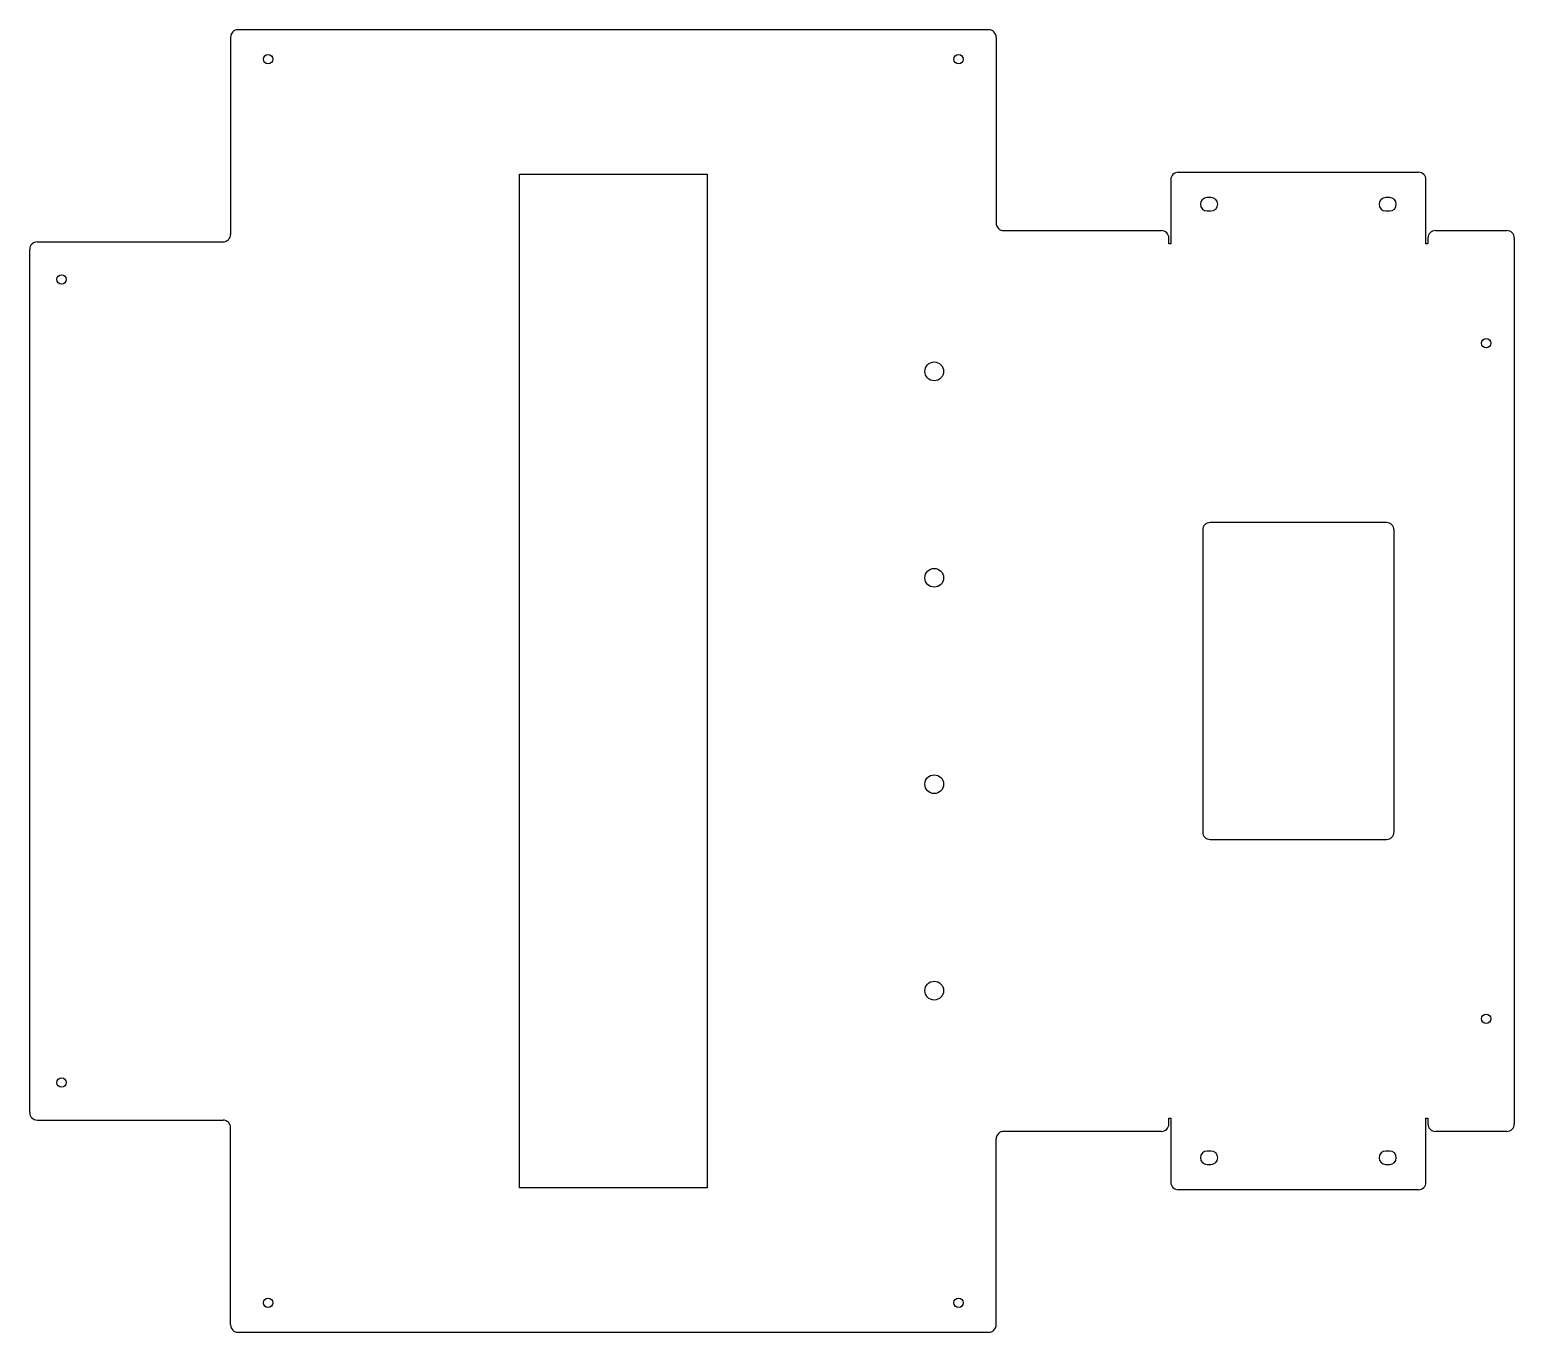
# Model space of a CAD drawing. Header units: millimetres. Extents: x -157 to 239, y -174 to 174.
import ezdxf

# ---------------------------------------------------------------- set-up
doc = ezdxf.new("R2010")
doc.units = ezdxf.units.MM

msp = doc.modelspace()

# ---------------------------------------------------------------- linework, layer by layer
at = {"color": 7, "linetype": 'Continuous', "lineweight": 25}
for p, q in [((-103.5, 171.53), (-103.5, 119)), ((98.5, 173.53), (-101.5, 173.53)), ((100.5, 171.53), (100.5, 122)), ((-26.5, -135), (-26.5, 135)), ((-26.5, 135), (23.5, 135)), ((23.5, 135), (23.5, -135)), ((149.03, 135.53), (213.03, 135.53)), ((147.03, 133.53), (147.03, 116.5)), ((215.03, 116.5), (215.03, 133.53)), ((157.73, 128.83), (156.73, 128.83)), ((205.33, 128.83), (204.33, 128.83)), ((156.73, 125.23), (157.73, 125.23)), ((204.33, 125.23), (205.33, 125.23)), ((102.5, 120), (144.53, 120)), ((217.53, 120), (236.57, 120)), ((-157.03, -115), (-157.03, 115)), ((-155.03, 117), (-105.5, 117)), ((146.53, 116.5), (146.53, 118)), ((147.03, 116.5), (146.53, 116.5)), ((215.53, 116.5), (215.03, 116.5)), ((215.53, 118), (215.53, 116.5)), ((238.57, 118), (238.57, -118)), ((155.53, 40.2), (155.53, -40.2)), ((204.53, 42.2), (157.53, 42.2)), ((206.53, -40.2), (206.53, 40.2)), ((157.53, -42.2), (204.53, -42.2)), ((-155.03, -117), (-105.5, -117)), ((146.53, -116.5), (147.03, -116.5)), ((146.53, -118), (146.53, -116.5)), ((147.03, -116.5), (147.03, -133.53)), ((215.03, -116.5), (215.53, -116.5)), ((215.03, -133.53), (215.03, -116.5)), ((215.53, -116.5), (215.53, -118)), ((-103.5, -171.53), (-103.5, -119)), ((100.5, -171.53), (100.5, -122)), ((144.53, -120), (102.5, -120)), ((236.57, -120), (217.53, -120)), ((157.73, -125.23), (156.73, -125.23)), ((205.33, -125.23), (204.33, -125.23)), ((156.73, -128.83), (157.73, -128.83)), ((204.33, -128.83), (205.33, -128.83)), ((23.5, -135), (-26.5, -135)), ((213.03, -135.53), (149.03, -135.53)), ((-101.5, -173.53), (98.5, -173.53))]:
    msp.add_line(p, q, dxfattribs=at)
for centre, radius in [((-93.5, 165.68), 1.25), ((90.5, 165.68), 1.25), ((-148.53, 107), 1.25), ((231.07, 90), 1.25), ((84, 82.5), 2.5), ((84, 27.5), 2.5), ((84, -27.5), 2.5), ((84, -82.5), 2.5), ((231.07, -90), 1.25), ((-148.53, -107), 1.25), ((-93.5, -165.68), 1.25), ((90.5, -165.68), 1.25)]:
    msp.add_circle(centre, radius, dxfattribs=at)
for centre, radius, start, end in [((-101.5, 171.53), 2, 90, 180), ((98.5, 171.53), 2, 0, 90), ((149.03, 133.53), 2, 90, 180), ((213.03, 133.53), 2, 0, 90), ((156.73, 127.03), 1.8, 90, 270), ((157.73, 127.03), 1.8, 270, 90), ((204.33, 127.03), 1.8, 90, 270), ((205.33, 127.03), 1.8, 270, 90), ((-105.5, 119), 2, 270, 0), ((102.5, 122), 2, 180, 270), ((144.53, 118), 2, 0, 90), ((217.53, 118), 2, 90, 180), ((236.57, 118), 2, 0, 90), ((-155.03, 115), 2, 90, 180), ((157.53, 40.2), 2, 90, 180), ((204.53, 40.2), 2, 0, 90), ((157.53, -40.2), 2, 180, 270), ((204.53, -40.2), 2, 270, 0), ((-155.03, -115), 2, 180, 270), ((-105.5, -119), 2, 0, 90), ((144.53, -118), 2, 270, 0), ((217.53, -118), 2, 180, 270), ((236.57, -118), 2, 270, 0), ((102.5, -122), 2, 90, 180), ((156.73, -127.03), 1.8, 90, 270), ((157.73, -127.03), 1.8, 270, 90), ((204.33, -127.03), 1.8, 90, 270), ((205.33, -127.03), 1.8, 270, 90), ((149.03, -133.53), 2, 180, 270), ((213.03, -133.53), 2, 270, 0), ((-101.5, -171.53), 2, 180, 270), ((98.5, -171.53), 2, 270, 0)]:
    msp.add_arc(centre, radius, start, end, dxfattribs=at)

doc.saveas('drawing.dxf')
